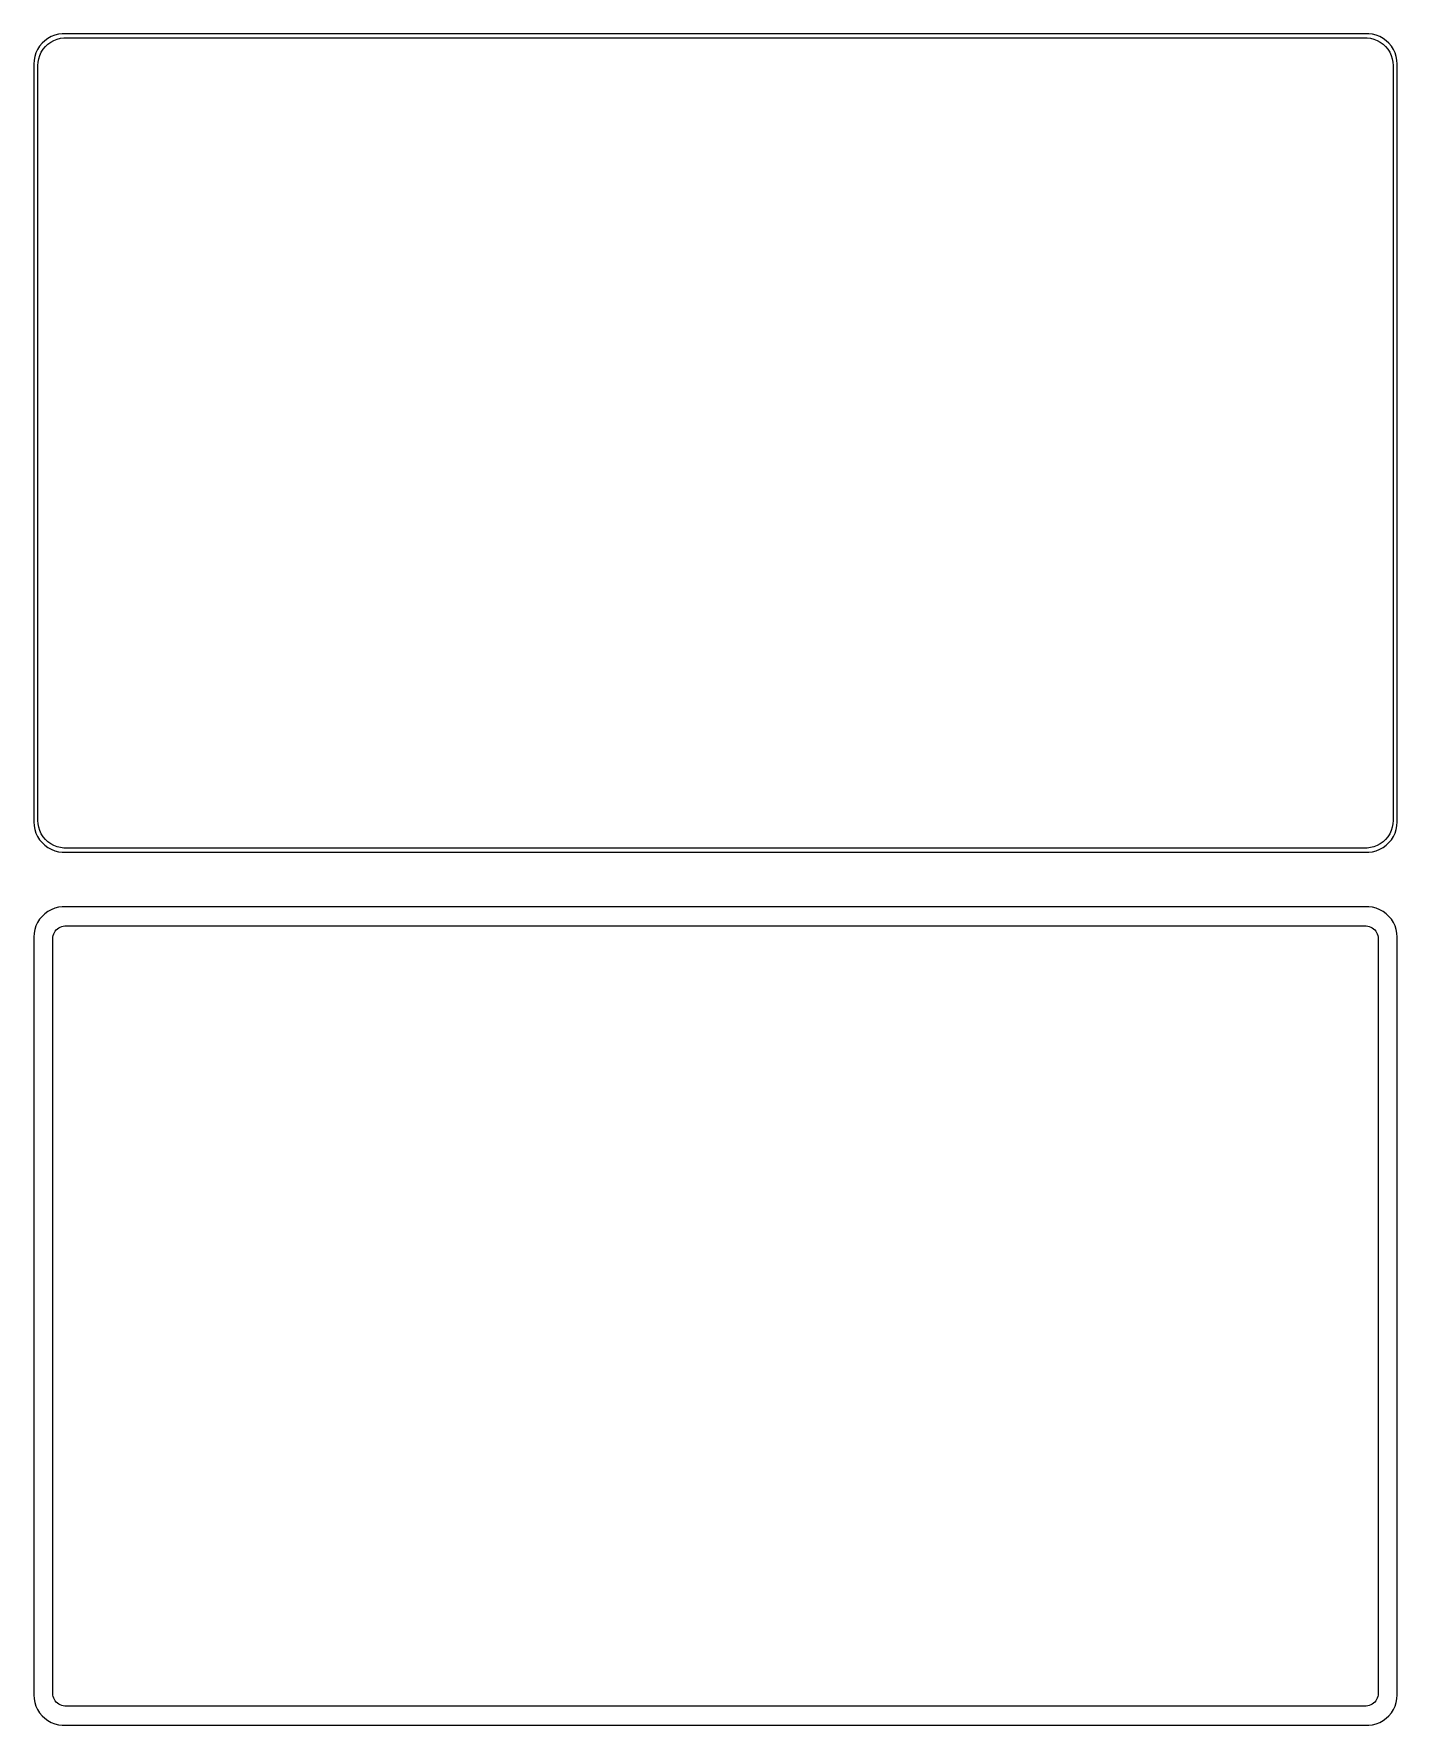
# Model space of a CAD drawing. Header units: metres. Extents: x -112 to 112, y 221 to 499.
import ezdxf

# ---------------------------------------------------------------- set-up
doc = ezdxf.new("R2010")
doc.units = ezdxf.units.M

msp = doc.modelspace()

# ---------------------------------------------------------------- linework, layer by layer
for p, q in [((-108.437, 499.411), (-109.045, 499.255)), ((-107.814, 499.49), (-108.437, 499.411)), ((107.814, 499.49), (-107.814, 499.49)), ((108.437, 499.411), (107.814, 499.49)), ((109.045, 499.255), (108.437, 499.411)), ((-111.882, 496.909), (-112.149, 496.341)), ((-111.545, 497.439), (-111.882, 496.909)), ((-111.145, 497.923), (-111.545, 497.439)), ((-111.262, 496.456), (-110.954, 496.941)), ((-110.687, 498.353), (-111.145, 497.923)), ((-110.954, 496.941), (-110.588, 497.384)), ((-110.179, 498.722), (-110.687, 498.353)), ((-110.588, 497.384), (-110.168, 497.778)), ((-109.629, 499.024), (-110.179, 498.722)), ((-110.168, 497.778), (-109.703, 498.116)), ((-109.703, 498.116), (-109.199, 498.393)), ((-109.045, 499.255), (-109.629, 499.024)), ((-109.199, 498.393), (-108.665, 498.604)), ((-108.665, 498.604), (-108.108, 498.747)), ((-108.108, 498.747), (-107.537, 498.819)), ((-107.537, 498.819), (107.537, 498.819)), ((107.537, 498.819), (108.108, 498.747)), ((108.108, 498.747), (108.665, 498.604)), ((108.665, 498.604), (109.199, 498.393)), ((109.629, 499.024), (109.045, 499.255)), ((109.199, 498.393), (109.703, 498.116)), ((110.179, 498.722), (109.629, 499.024)), ((109.703, 498.116), (110.168, 497.778)), ((110.168, 497.778), (110.588, 497.384)), ((110.687, 498.353), (110.179, 498.722)), ((110.588, 497.384), (110.954, 496.941)), ((111.145, 497.923), (110.687, 498.353)), ((110.954, 496.941), (111.262, 496.456)), ((111.545, 497.439), (111.145, 497.923)), ((111.882, 496.909), (111.545, 497.439)), ((112.149, 496.341), (111.882, 496.909)), ((-112.461, 495.127), (-112.5, 494.5)), ((-112.5, 494.5), (-112.5, 369.5)), ((-112.343, 495.743), (-112.461, 495.127)), ((-112.149, 496.341), (-112.343, 495.743)), ((-111.828, 494.25), (-111.792, 494.824)), ((-111.828, 369.75), (-111.828, 494.25)), ((-111.792, 494.824), (-111.685, 495.389)), ((-111.685, 495.389), (-111.507, 495.935)), ((-111.507, 495.935), (-111.262, 496.456)), ((111.262, 496.456), (111.507, 495.935)), ((111.507, 495.935), (111.685, 495.389)), ((111.685, 495.389), (111.792, 494.824)), ((111.792, 494.824), (111.828, 494.25)), ((111.828, 494.25), (111.828, 369.75)), ((112.343, 495.743), (112.149, 496.341)), ((112.461, 495.127), (112.343, 495.743)), ((112.5, 494.5), (112.461, 495.127)), ((112.5, 369.5), (112.5, 494.5)), ((-112.5, 369.5), (-112.461, 368.873)), ((-112.461, 368.873), (-112.343, 368.257)), ((-112.343, 368.257), (-112.149, 367.659)), ((-111.792, 369.176), (-111.828, 369.75)), ((-111.685, 368.611), (-111.792, 369.176)), ((-111.507, 368.065), (-111.685, 368.611)), ((111.685, 368.611), (111.507, 368.065)), ((111.792, 369.176), (111.685, 368.611)), ((111.828, 369.75), (111.792, 369.176)), ((112.149, 367.659), (112.343, 368.257)), ((112.343, 368.257), (112.461, 368.873)), ((112.461, 368.873), (112.5, 369.5)), ((-112.149, 367.659), (-111.882, 367.091)), ((-111.882, 367.091), (-111.545, 366.561)), ((-111.545, 366.561), (-111.145, 366.077)), ((-111.262, 367.544), (-111.507, 368.065)), ((-110.954, 367.059), (-111.262, 367.544)), ((-111.145, 366.077), (-110.687, 365.647)), ((-110.588, 366.616), (-110.954, 367.059)), ((-110.687, 365.647), (-110.179, 365.278)), ((-110.168, 366.222), (-110.588, 366.616)), ((-109.703, 365.884), (-110.168, 366.222)), ((-109.199, 365.607), (-109.703, 365.884)), ((-108.665, 365.396), (-109.199, 365.607)), ((109.199, 365.607), (108.665, 365.396)), ((109.703, 365.884), (109.199, 365.607)), ((110.168, 366.222), (109.703, 365.884)), ((110.588, 366.616), (110.168, 366.222)), ((110.179, 365.278), (110.687, 365.647)), ((110.954, 367.059), (110.588, 366.616)), ((110.687, 365.647), (111.145, 366.077)), ((111.262, 367.544), (110.954, 367.059)), ((111.145, 366.077), (111.545, 366.561)), ((111.507, 368.065), (111.262, 367.544)), ((111.545, 366.561), (111.882, 367.091)), ((111.882, 367.091), (112.149, 367.659)), ((-110.179, 365.278), (-109.629, 364.976)), ((-109.629, 364.976), (-109.045, 364.745)), ((-109.045, 364.745), (-108.437, 364.589)), ((-108.108, 365.253), (-108.665, 365.396)), ((-108.437, 364.589), (-107.814, 364.51)), ((-107.537, 365.181), (-108.108, 365.253)), ((-107.814, 364.51), (107.814, 364.51)), ((107.537, 365.181), (-107.537, 365.181)), ((108.108, 365.253), (107.537, 365.181)), ((107.814, 364.51), (108.437, 364.589)), ((108.665, 365.396), (108.108, 365.253)), ((108.437, 364.589), (109.045, 364.745)), ((109.045, 364.745), (109.629, 364.976)), ((109.629, 364.976), (110.179, 365.278)), ((-110.687, 354.353), (-111.145, 353.923)), ((-110.179, 354.722), (-110.687, 354.353)), ((-109.629, 355.024), (-110.179, 354.722)), ((-109.045, 355.255), (-109.629, 355.024)), ((-108.437, 355.411), (-109.045, 355.255)), ((-107.814, 355.49), (-108.437, 355.411)), ((107.814, 355.49), (-107.814, 355.49)), ((108.437, 355.411), (107.814, 355.49)), ((109.045, 355.255), (108.437, 355.411)), ((109.629, 355.024), (109.045, 355.255)), ((110.179, 354.722), (109.629, 355.024)), ((110.687, 354.353), (110.179, 354.722)), ((111.145, 353.923), (110.687, 354.353)), ((-112.343, 351.743), (-112.461, 351.127)), ((-112.149, 352.341), (-112.343, 351.743)), ((-111.882, 352.909), (-112.149, 352.341)), ((-111.545, 353.439), (-111.882, 352.909)), ((-111.145, 353.923), (-111.545, 353.439)), ((-108.957, 351.49), (-108.788, 351.694)), ((-108.788, 351.694), (-108.595, 351.875)), ((-108.595, 351.875), (-108.38, 352.031)), ((-108.38, 352.031), (-108.148, 352.159)), ((-108.148, 352.159), (-107.902, 352.256)), ((-107.902, 352.256), (-107.645, 352.322)), ((-107.645, 352.322), (-107.382, 352.355)), ((-107.382, 352.355), (107.382, 352.355)), ((107.382, 352.355), (107.645, 352.322)), ((107.645, 352.322), (107.902, 352.256)), ((107.902, 352.256), (108.148, 352.159)), ((108.148, 352.159), (108.38, 352.031)), ((108.38, 352.031), (108.595, 351.875)), ((108.595, 351.875), (108.788, 351.694)), ((108.788, 351.694), (108.957, 351.49)), ((111.545, 353.439), (111.145, 353.923)), ((111.882, 352.909), (111.545, 353.439)), ((112.149, 352.341), (111.882, 352.909)), ((112.343, 351.743), (112.149, 352.341)), ((112.461, 351.127), (112.343, 351.743)), ((-112.461, 351.127), (-112.5, 350.5)), ((-112.5, 350.5), (-112.5, 225.5)), ((-109.36, 350.25), (-109.343, 350.514)), ((-109.36, 225.75), (-109.36, 350.25)), ((-109.343, 350.514), (-109.293, 350.775)), ((-109.293, 350.775), (-109.211, 351.027)), ((-109.211, 351.027), (-109.099, 351.266)), ((-109.099, 351.266), (-108.957, 351.49)), ((108.957, 351.49), (109.099, 351.266)), ((109.099, 351.266), (109.211, 351.027)), ((109.211, 351.027), (109.293, 350.775)), ((109.293, 350.775), (109.343, 350.514)), ((109.343, 350.514), (109.36, 350.25)), ((109.36, 350.25), (109.36, 225.75)), ((112.5, 350.5), (112.461, 351.127)), ((112.5, 225.5), (112.5, 350.5)), ((-112.5, 225.5), (-112.461, 224.873)), ((-112.461, 224.873), (-112.343, 224.257)), ((-112.343, 224.257), (-112.149, 223.659)), ((-112.149, 223.659), (-111.882, 223.091)), ((-109.343, 225.486), (-109.36, 225.75)), ((-109.293, 225.225), (-109.343, 225.486)), ((-109.211, 224.973), (-109.293, 225.225)), ((-109.099, 224.734), (-109.211, 224.973)), ((-108.957, 224.51), (-109.099, 224.734)), ((-108.788, 224.306), (-108.957, 224.51)), ((-108.595, 224.125), (-108.788, 224.306)), ((-108.38, 223.969), (-108.595, 224.125)), ((-108.148, 223.841), (-108.38, 223.969)), ((-107.902, 223.744), (-108.148, 223.841)), ((-107.645, 223.678), (-107.902, 223.744)), ((-107.382, 223.645), (-107.645, 223.678)), ((107.382, 223.645), (-107.382, 223.645)), ((107.645, 223.678), (107.382, 223.645)), ((107.902, 223.744), (107.645, 223.678)), ((108.148, 223.841), (107.902, 223.744)), ((108.38, 223.969), (108.148, 223.841)), ((108.595, 224.125), (108.38, 223.969)), ((108.788, 224.306), (108.595, 224.125)), ((108.957, 224.51), (108.788, 224.306)), ((109.099, 224.734), (108.957, 224.51)), ((109.211, 224.973), (109.099, 224.734)), ((109.293, 225.225), (109.211, 224.973)), ((109.343, 225.486), (109.293, 225.225)), ((109.36, 225.75), (109.343, 225.486)), ((111.882, 223.091), (112.149, 223.659)), ((112.149, 223.659), (112.343, 224.257)), ((112.343, 224.257), (112.461, 224.873)), ((112.461, 224.873), (112.5, 225.5)), ((-111.882, 223.091), (-111.545, 222.561)), ((-111.545, 222.561), (-111.145, 222.077)), ((-111.145, 222.077), (-110.687, 221.647)), ((-110.687, 221.647), (-110.179, 221.278)), ((-110.179, 221.278), (-109.629, 220.976)), ((-109.629, 220.976), (-109.045, 220.745)), ((-109.045, 220.745), (-108.437, 220.589)), ((-108.437, 220.589), (-107.814, 220.51)), ((-107.814, 220.51), (107.814, 220.51)), ((107.814, 220.51), (108.437, 220.589)), ((108.437, 220.589), (109.045, 220.745)), ((109.045, 220.745), (109.629, 220.976)), ((109.629, 220.976), (110.179, 221.278)), ((110.179, 221.278), (110.687, 221.647)), ((110.687, 221.647), (111.145, 222.077)), ((111.145, 222.077), (111.545, 222.561)), ((111.545, 222.561), (111.882, 223.091))]:
    msp.add_line(p, q)

doc.saveas('drawing.dxf')
